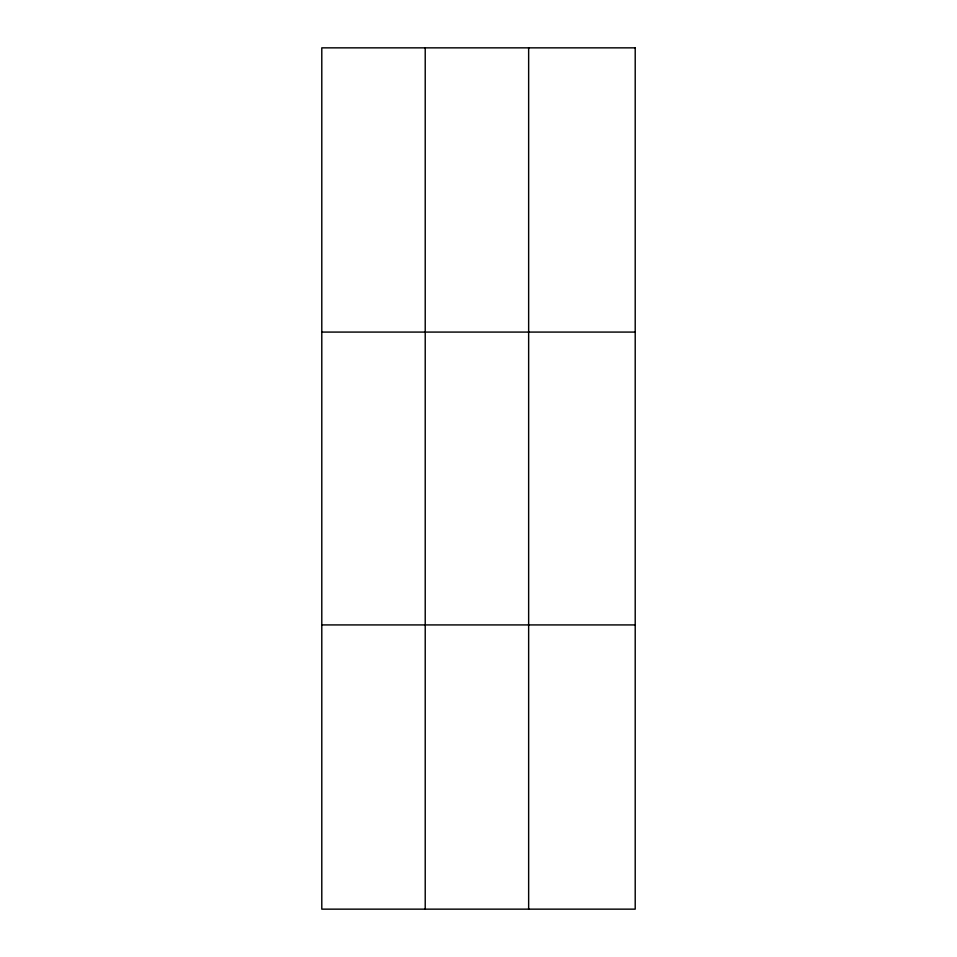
<?xml version="1.0" encoding="UTF-8"?>
<svg xmlns="http://www.w3.org/2000/svg" width="957" height="957" viewBox="0 0 957 957"><rect width="100%" height="100%" fill="white"/><g stroke="black" fill="none" stroke-linecap="round" stroke-linejoin="round"><path stroke-width="1.44" d="M425.219 47.85L425.219 909.15M528.647 47.85L528.647 909.15M321.791 332.079L635.209 332.079M321.791 624.921L635.209 624.921M635.209 47.85L635.209 909.15L321.791 909.15L321.791 47.85L635.209 47.85"/></g></svg>
